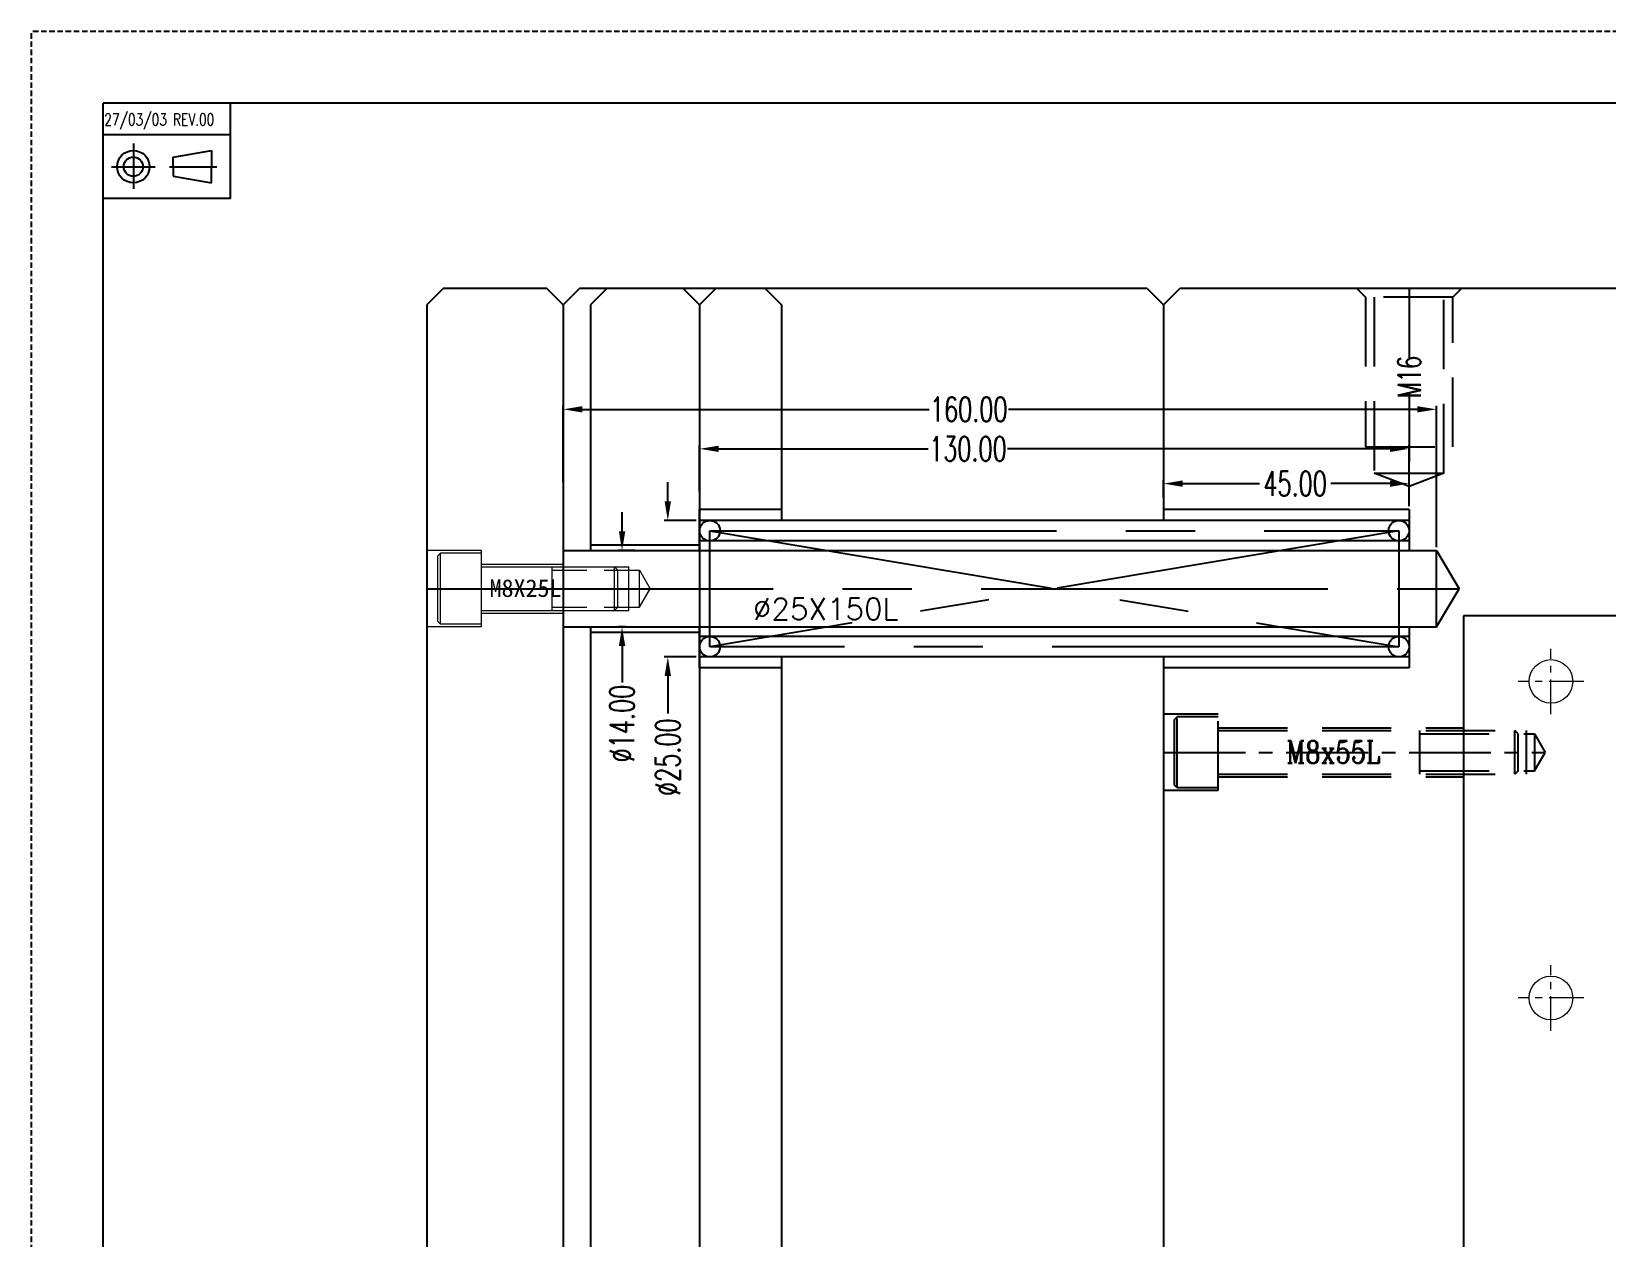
# Model space of a CAD drawing. Header units: inches. Extents: x 133169 to 134399, y -43543 to -42673.
# Drawn here: x 133169.5 to 133457.9, y -42894 to -42673.2 of the extents above; entities that cross this region are included whole.
import ezdxf

# ---------------------------------------------------------------- set-up
doc = ezdxf.new("R2010")
doc.units = ezdxf.units.IN
doc.header["$LTSCALE"] = 2
doc.header["$MEASUREMENT"] = 0
doc.header["$PDMODE"] = 3
doc.header["$PDSIZE"] = 0.3125
for name, pattern in [('ACAD_ISO02W100', [15, 12, -3]), ('CENTER', [50.8, 31.75, -6.35, 6.35, -6.35]), ('CENTER2', [1.125, 0.75, -0.125, 0.125, -0.125]), ('DASHED', [0.75, 0.5, -0.25]), ('HIDDEN', [9.525, 6.35, -3.175])]:
    doc.linetypes.add(name, pattern=pattern)
doc.layers.get('0').update_dxf_attribs({"linetype": 'CONTINUOUS'})
doc.layers.get('Defpoints').update_dxf_attribs({"linetype": 'CONTINUOUS'})
for name, color, linetype in [('A', 7, 'CONTINUOUS'), ('CAV-COR', 1, 'CONTINUOUS'), ('Layer3', 3, 'CONTINUOUS'), ('PIN', 4, 'CONTINUOUS'), ('SCREW', 52, 'HIDDEN'), ('SPRING', 160, 'CONTINUOUS'), ('文字', 1, 'CONTINUOUS')]:
    doc.layers.add(name, color=color, linetype=linetype)
for name, color, linetype, lineweight in [('dim', 3, 'CONTINUOUS', 15), ('WR', 122, 'HIDDEN', 18), ('螺絲', 42, 'ACAD_ISO02W100', 15)]:
    doc.layers.add(name, color=color, linetype=linetype, lineweight=lineweight)
doc.styles.add('ROMANC', font='romanc', dxfattribs={"width": 0.6, "height": 1})
doc.styles.add('ROMANS', font='ROMANS.shx', dxfattribs={"height": 5, "bigfont": 'chineset.shx'})
doc.styles.get("Standard").update_dxf_attribs({"font": 'txt.shx', "width": 0.67})
doc.styles.add('style1', font='mingliu.ttc', dxfattribs={"width": 0.75})
doc.styles.add('txt', font='txt.shx', dxfattribs={"width": 0.75, "height": 3.2})
doc.dimstyles.new('2.00', dxfattribs={"dimtxt": 4.5, "dimasz": 3.5, "dimexe": 0.666, "dimexo": 0.626, "dimgap": 1, "dimtad": 0, "dimzin": 0, "dimdsep": 46, "dimtxsty": 'Standard', "dimcen": 0.09, "dimclrd": 3, "dimclre": 3, "dimclrt": 7, "dimazin": 0, "dimtfac": 1, "dimtofl": 0, "dimtmove": 0, "dimatfit": 0, "dimfxl": 0, "dimtolj": 1, "dimtzin": 0, "dimarcsym": 0})

# ---------------------------------------------------------------- blocks, each defined once
blk = doc.blocks.new('*D33310')
at = {"layer": 'Defpoints', "color": 0}
for p in [(133376.91, -42756.05), (133376.91, -42759.19), (133421.91, -42760.81)]:
    blk.add_point(p, dxfattribs=at)
at = {"layer": 'dim', "color": 3, "linetype": 'ByBlock', "lineweight": -2}
for p, q in [((133376.91, -42758.57), (133376.91, -42755.39)), ((133380.41, -42756.05), (133394.5, -42756.05)), ((133418.41, -42756.05), (133407.55, -42756.05)), ((133421.91, -42760.18), (133421.91, -42755.39))]:
    blk.add_line(p, q, dxfattribs=at)
at = {"layer": 'dim', "color": 3, "linetype": 'ByBlock'}
for points in [[(133380.41, -42755.47), (133380.41, -42756.64), (133376.91, -42756.05)], [(133418.41, -42756.64), (133418.41, -42755.47), (133421.91, -42756.05)]]:
    blk.add_solid(points, dxfattribs=at)
at = {"layer": 'dim', "color": 7, "linetype": 'ByBlock', "insert": (133401.03, -42756.05), "char_height": 4.5, "attachment_point": 5}
blk.add_mtext('\\A1;45.00', dxfattribs=at)
blk = doc.blocks.new('*D33311')
at = {"layer": 'Defpoints', "color": 0}
for p in [(133291.91, -42749.68), (133291.91, -42758.06), (133421.91, -42760.81)]:
    blk.add_point(p, dxfattribs=at)
at = {"layer": 'dim', "color": 3, "linetype": 'ByBlock', "lineweight": -2}
for p, q in [((133291.91, -42757.43), (133291.91, -42749.02)), ((133295.41, -42749.68), (133333.79, -42749.68)), ((133418.41, -42749.68), (133348.35, -42749.68)), ((133421.91, -42760.18), (133421.91, -42749.02))]:
    blk.add_line(p, q, dxfattribs=at)
at = {"layer": 'dim', "color": 3, "linetype": 'ByBlock'}
for points in [[(133295.41, -42749.1), (133295.41, -42750.26), (133291.91, -42749.68)], [(133418.41, -42750.26), (133418.41, -42749.1), (133421.91, -42749.68)]]:
    blk.add_solid(points, dxfattribs=at)
at = {"layer": 'dim', "color": 7, "linetype": 'ByBlock', "insert": (133341.07, -42749.68), "char_height": 4.5, "attachment_point": 5}
blk.add_mtext('\\A1;130.00', dxfattribs=at)
blk = doc.blocks.new('*D33312')
at = {"layer": 'Defpoints', "color": 0}
for p in [(133266.91, -42742.44), (133266.91, -42756.37), (133426.91, -42768.31)]:
    blk.add_point(p, dxfattribs=at)
at = {"layer": 'dim', "color": 3, "linetype": 'ByBlock', "lineweight": -2}
for p, q in [((133266.91, -42755.75), (133266.91, -42741.77)), ((133270.41, -42742.44), (133333.94, -42742.44)), ((133423.41, -42742.44), (133348.5, -42742.44)), ((133426.91, -42767.68), (133426.91, -42741.77))]:
    blk.add_line(p, q, dxfattribs=at)
at = {"layer": 'dim', "color": 3, "linetype": 'ByBlock'}
for points in [[(133270.41, -42741.86), (133270.41, -42743.02), (133266.91, -42742.44)], [(133423.41, -42743.02), (133423.41, -42741.86), (133426.91, -42742.44)]]:
    blk.add_solid(points, dxfattribs=at)
at = {"layer": 'dim', "color": 7, "linetype": 'ByBlock', "insert": (133341.22, -42742.44), "char_height": 4.5, "attachment_point": 5}
blk.add_mtext('\\A1;160.00', dxfattribs=at)
blk = doc.blocks.new('*D33313')
at = {"layer": 'Defpoints', "color": 0}
for p in [(133291.91, -42762.81), (133286.08, -42787.81), (133291.91, -42787.81)]:
    blk.add_point(p, dxfattribs=at)
at = {"layer": 'dim', "color": 3, "linetype": 'ByBlock', "lineweight": -2}
for p, q in [((133286.08, -42759.31), (133286.08, -42755.81)), ((133291.28, -42762.81), (133285.41, -42762.81)), ((133291.28, -42787.81), (133285.41, -42787.81)), ((133286.08, -42791.31), (133286.08, -42798.15))]:
    blk.add_line(p, q, dxfattribs=at)
at = {"layer": 'dim', "color": 3, "linetype": 'ByBlock'}
for points in [[(133285.49, -42759.31), (133286.66, -42759.31), (133286.08, -42762.81)], [(133286.66, -42791.31), (133285.49, -42791.31), (133286.08, -42787.81)]]:
    blk.add_solid(points, dxfattribs=at)
at = {"layer": 'dim', "color": 7, "linetype": 'ByBlock', "insert": (133286.08, -42806.19), "char_height": 4.5, "attachment_point": 5, "rotation": 90}
blk.add_mtext('%%c25.00', dxfattribs=at)
blk = doc.blocks.new('*D33314')
at = {"layer": 'Defpoints', "color": 0}
for p in [(133280.65, -42768.31), (133277.69, -42782.31), (133278.95, -42782.31)]:
    blk.add_point(p, dxfattribs=at)
at = {"layer": 'dim', "color": 3, "linetype": 'ByBlock', "lineweight": -2}
for p, q in [((133277.69, -42764.81), (133277.69, -42761.31)), ((133280.02, -42768.31), (133277.03, -42768.31)), ((133278.32, -42782.31), (133277.03, -42782.31)), ((133277.69, -42785.81), (133277.69, -42792.48))]:
    blk.add_line(p, q, dxfattribs=at)
at = {"layer": 'dim', "color": 3, "linetype": 'ByBlock'}
for points in [[(133277.11, -42764.81), (133278.28, -42764.81), (133277.69, -42768.31)], [(133278.28, -42785.81), (133277.11, -42785.81), (133277.69, -42782.31)]]:
    blk.add_solid(points, dxfattribs=at)
at = {"layer": 'dim', "color": 7, "linetype": 'ByBlock', "insert": (133277.69, -42800.02), "char_height": 4.5, "attachment_point": 5, "rotation": 90}
blk.add_mtext('%%c14.00', dxfattribs=at)

msp = doc.modelspace()

# ---------------------------------------------------------------- linework, layer by layer
at = {"linetype": 'Continuous'}
for p, q in [((133244.907, -42720.306), (133241.907, -42723.306)), ((133263.907, -42720.306), (133244.907, -42720.306)), ((133266.907, -42723.306), (133263.907, -42720.306)), ((133269.907, -42720.306), (133266.907, -42723.306)), ((133373.907, -42720.306), (133269.907, -42720.306)), ((133274.907, -42720.306), (133271.907, -42723.306)), ((133288.907, -42720.306), (133274.907, -42720.306)), ((133291.907, -42723.306), (133288.907, -42720.306)), ((133294.907, -42720.306), (133291.907, -42723.306)), ((133303.907, -42720.306), (133294.907, -42720.306)), ((133303.907, -42720.306), (133306.907, -42723.306)), ((133373.907, -42720.306), (133376.907, -42723.306)), ((133376.907, -42723.306), (133379.907, -42720.306)), ((133463.907, -42720.306), (133379.907, -42720.306)), ((133241.907, -42723.306), (133241.907, -43117.306)), ((133266.907, -42723.306), (133266.907, -43065.306)), ((133271.907, -42723.306), (133271.907, -42768.305)), ((133291.907, -42723.306), (133291.907, -42965.306)), ((133306.907, -42723.306), (133306.907, -42762.806)), ((133376.907, -42723.306), (133376.907, -42762.806)), ((133271.907, -42782.306), (133271.907, -42965.306)), ((133306.907, -42787.806), (133306.907, -42965.306)), ((133376.907, -42787.806), (133376.907, -43065.306))]:
    msp.add_line(p, q, dxfattribs=at)
at = {"color": 8, "linetype": 'HIDDEN'}
for p, q in [((133431.507, -42720.306), (133412.307, -42720.306)), ((133412.307, -42720.306), (133413.907, -42721.906)), ((133429.907, -42721.906), (133413.907, -42721.906)), ((133413.907, -42721.906), (133413.907, -42749.306)), ((133415.507, -42721.906), (133415.507, -42754.106)), ((133421.907, -42720.306), (133421.907, -42756.583)), ((133428.307, -42754.106), (133428.307, -42721.906)), ((133431.507, -42720.306), (133429.907, -42721.906)), ((133429.907, -42749.306), (133429.907, -42721.906)), ((133413.907, -42749.306), (133429.907, -42749.306)), ((133415.507, -42754.106), (133428.307, -42754.106)), ((133421.907, -42756.583), (133415.507, -42754.106)), ((133428.307, -42754.106), (133421.907, -42756.583))]:
    msp.add_line(p, q, dxfattribs=at)
at = {"linetype": 'HIDDEN'}
for p, q in [((133386.907, -42798.306), (133376.907, -42798.306)), ((133386.907, -42812.306), (133386.907, -42798.306)), ((133386.907, -42800.806), (133431.907, -42800.806)), ((133386.907, -42812.306), (133376.907, -42812.306)), ((133386.907, -42809.806), (133431.907, -42809.806))]:
    msp.add_line(p, q, dxfattribs=at)
at = {"layer": 'A', "linetype": 'DASHED'}
for p in [(134399.236, -42673.197), (133169.472, -43543.029)]:
    msp.add_line(p, (133169.472, -42673.197), dxfattribs=at)
at = {"layer": 'A'}
for p, q in [((134386.101, -42686.332), (133182.608, -42686.332)), ((133182.608, -43529.894), (133182.608, -42686.332)), ((133205.916, -42703.813), (133205.916, -42686.332)), ((133205.916, -42692.14), (133182.608, -42692.14)), ((133188.139, -42693.729), (133188.139, -42702.037)), ((133195.459, -42696.214), (133202.45, -42695.007)), ((133195.459, -42697.977), (133195.459, -42696.214)), ((133202.45, -42695.007), (133202.45, -42697.977)), ((133184.145, -42697.977), (133192.132, -42697.977)), ((133194.75, -42697.977), (133203.431, -42697.977)), ((133195.459, -42697.977), (133195.459, -42699.74)), ((133195.459, -42699.74), (133202.45, -42700.946)), ((133202.45, -42700.946), (133202.45, -42697.977)), ((133205.916, -42703.813), (133182.608, -42703.813))]:
    msp.add_line(p, q, dxfattribs=at)
for radius in [2.969, 1.763]:
    msp.add_circle((133188.139, -42697.977), radius, dxfattribs=at)
at = {"layer": 'CAV-COR'}
for p, q in [((133431.907, -42780.306), (133431.907, -43060.306)), ((133532.907, -42780.306), (133431.907, -42780.306))]:
    msp.add_line(p, q, dxfattribs=at)
at = {"layer": 'PIN'}
for p, q in [((133266.907, -42768.305), (133426.907, -42768.305)), ((133426.907, -42782.306), (133426.907, -42768.305)), ((133426.907, -42768.305), (133431.113, -42775.306)), ((133426.907, -42782.306), (133431.113, -42775.306)), ((133266.907, -42782.306), (133426.907, -42782.306))]:
    msp.add_line(p, q, dxfattribs=at)
at = {"layer": 'SCREW'}
for p, q in [((133379.407, -42798.806), (133378.907, -42799.306)), ((133378.907, -42811.306), (133378.907, -42799.306)), ((133379.407, -42811.806), (133379.407, -42798.806)), ((133386.907, -42798.806), (133379.407, -42798.806)), ((133386.907, -42801.306), (133443.407, -42801.306)), ((133423.907, -42809.306), (133423.907, -42801.306)), ((133423.907, -42801.931), (133444.907, -42801.931)), ((133441.282, -42809.306), (133441.282, -42801.306)), ((133441.907, -42801.931), (133441.282, -42801.306)), ((133441.907, -42808.681), (133441.907, -42801.931)), ((133443.407, -42809.306), (133443.407, -42801.306)), ((133444.907, -42801.931), (133446.856, -42805.306)), ((133444.907, -42801.931), (133444.907, -42808.681)), ((133444.907, -42808.681), (133446.856, -42805.306)), ((133386.907, -42809.306), (133443.407, -42809.306)), ((133423.907, -42808.681), (133444.907, -42808.681)), ((133441.907, -42808.681), (133441.282, -42809.306)), ((133379.407, -42811.806), (133378.907, -42811.306)), ((133386.907, -42811.806), (133379.407, -42811.806))]:
    msp.add_line(p, q, dxfattribs=at)
at = {"layer": 'SCREW', "linetype": 'CENTER2', "ltscale": 10}
msp.add_line((133376.907, -42805.306), (133446.856, -42805.306), dxfattribs=at)
at = {"layer": 'SPRING', "linetype": 'Continuous', "ltscale": 5}
for p, q in [((133306.907, -42760.806), (133291.907, -42760.806)), ((133421.907, -42762.806), (133291.907, -42762.806)), ((133421.907, -42784.056), (133291.907, -42784.056)), ((133421.907, -42787.806), (133291.907, -42787.806))]:
    msp.add_line(p, q, dxfattribs=at)
at = {"layer": 'SPRING', "linetype": 'CENTER'}
for p, q in [((133291.907, -42768.305), (133291.907, -42760.806)), ((133293.782, -42785.931), (133293.782, -42764.681)), ((133293.782, -42764.681), (133420.032, -42764.681)), ((133293.782, -42764.681), (133420.032, -42785.931)), ((133420.032, -42764.681), (133293.782, -42785.931)), ((133420.032, -42764.681), (133420.032, -42785.931)), ((133241.907, -42775.306), (133431.113, -42775.306)), ((133291.907, -42789.806), (133291.907, -42782.306)), ((133420.032, -42785.931), (133293.782, -42785.931))]:
    msp.add_line(p, q, dxfattribs=at)
at = {"layer": 'SPRING', "ltscale": 5}
for p, q in [((133421.907, -42760.806), (133376.907, -42760.806)), ((133421.907, -42760.806), (133421.907, -42768.305)), ((133291.907, -42767.306), (133271.907, -42767.306)), ((133421.907, -42766.556), (133291.907, -42766.556)), ((133291.907, -42783.306), (133271.907, -42783.306)), ((133421.907, -42782.306), (133421.907, -42789.806)), ((133306.907, -42789.806), (133291.907, -42789.806)), ((133421.907, -42789.806), (133376.907, -42789.806))]:
    msp.add_line(p, q, dxfattribs=at)
at = {"layer": 'SPRING'}
for centre in [(133293.782, -42764.681), (133420.032, -42764.681), (133293.782, -42785.931), (133420.032, -42785.931)]:
    msp.add_circle(centre, 1.875, dxfattribs=at)
at = {"layer": 'WR', "linetype": 'CENTER', "ltscale": 0.1}
for p, q in [((133447.907, -42798.306), (133447.907, -42786.306)), ((133453.907, -42792.306), (133441.907, -42792.306)), ((133447.907, -42856.306), (133447.907, -42844.306)), ((133453.907, -42850.306), (133441.907, -42850.306))]:
    msp.add_line(p, q, dxfattribs=at)
at = {"layer": 'WR', "linetype": 'ByBlock'}
for centre in [(133447.907, -42792.306), (133447.907, -42850.306)]:
    msp.add_circle(centre, 4, dxfattribs=at)
at = {"layer": '螺絲', "linetype": 'Continuous'}
for p, q in [((133251.907, -42768.306), (133241.907, -42768.306)), ((133244.407, -42768.806), (133243.907, -42769.306)), ((133251.907, -42768.806), (133244.407, -42768.806)), ((133244.407, -42781.806), (133244.407, -42768.806)), ((133251.907, -42782.306), (133251.907, -42768.306)), ((133243.907, -42781.306), (133243.907, -42769.306)), ((133251.907, -42770.806), (133266.907, -42770.806)), ((133251.907, -42771.306), (133278.907, -42771.306)), ((133264.907, -42779.306), (133264.907, -42771.306)), ((133276.282, -42779.306), (133276.282, -42771.306)), ((133276.907, -42771.931), (133276.282, -42771.306)), ((133276.907, -42778.681), (133276.907, -42771.931)), ((133276.907, -42771.931), (133280.907, -42771.931)), ((133278.907, -42779.306), (133278.907, -42771.306)), ((133280.907, -42778.681), (133280.907, -42771.931)), ((133280.907, -42771.931), (133282.856, -42775.306)), ((133280.907, -42778.681), (133282.856, -42775.306)), ((133251.907, -42779.306), (133278.907, -42779.306)), ((133251.907, -42779.806), (133266.907, -42779.806)), ((133276.907, -42778.681), (133276.282, -42779.306)), ((133276.907, -42778.681), (133280.907, -42778.681)), ((133251.907, -42782.306), (133241.907, -42782.306)), ((133244.407, -42781.806), (133243.907, -42781.306)), ((133251.907, -42781.806), (133244.407, -42781.806))]:
    msp.add_line(p, q, dxfattribs=at)
at = {"layer": '螺絲', "linetype": 'HIDDEN', "ltscale": 0.5}
for p, q in [((133264.907, -42771.931), (133276.907, -42771.931)), ((133276.282, -42771.306), (133278.907, -42771.306)), ((133264.907, -42778.681), (133276.907, -42778.681)), ((133276.282, -42779.306), (133278.907, -42779.306))]:
    msp.add_line(p, q, dxfattribs=at)

# ---------------------------------------------------------------- texts
at = {"color": 8, "linetype": 'HIDDEN', "insert": (133424.05, -42740.357), "char_height": 4.2, "width": 28.88144, "attachment_point": 7, "rotation": 90}
msp.add_mtext('M16', dxfattribs=at)
at = {"layer": 'A', "style": 'ROMANS', "width": 0.75}
msp.add_text('27/03/03 REV.00', height=2.17895, dxfattribs=at).set_placement((133182.8, -42690.432))
at = {"layer": 'Layer3', "style": 'ROMANC', "width": 0.8}
msp.add_text('M8x55L', height=4.0648, rotation=720, dxfattribs=at).set_placement((133399.402, -42807.274))
at = {"layer": '文字', "style": 'style1'}
msp.add_text('M8X25L', height=3.2282, dxfattribs=at).set_placement((133253.419, -42776.819))
at = {"layer": '文字', "linetype": 'Continuous', "style": 'txt'}
msp.add_text('%%C25X150L', height=3.96, dxfattribs=at).set_placement((133301.669, -42780.988))

# ---------------------------------------------------------------- dimensions: what is measured, and where the dimension line sits
at = {"layer": 'dim', "linetype": 'ByBlock'}
for base, p1, p2, picture, middle in [((133266.907, -42742.439), (133426.907, -42768.305), (133266.907, -42756.373), '*D33312', (133341.217, -42742.439)), ((133291.907, -42749.681), (133421.907, -42760.806), (133291.907, -42758.058), '*D33311', (133341.067, -42749.681)), ((133376.907, -42756.053), (133421.907, -42760.806), (133376.907, -42759.193), '*D33310', (133401.026, -42756.053))]:
    dim = msp.add_linear_dim(base=base, p1=p1, p2=p2, dimstyle='2.00', dxfattribs=at)
    dim.commit()
    dim.dimension.update_dxf_attribs({"geometry": picture, "text_midpoint": middle, "dimtype": 160})
for base, p1, p2, picture, middle in [((133286.075, -42787.806), (133291.907, -42762.806), (133291.907, -42787.806), '*D33313', (133286.075, -42806.186)), ((133277.694, -42782.306), (133280.649, -42768.305), (133278.95, -42782.306), '*D33314', (133277.694, -42800.016))]:
    dim = msp.add_linear_dim(base=base, p1=p1, p2=p2, angle=270, text='%%c<>', dimstyle='2.00', dxfattribs=at)
    dim.commit()
    dim.dimension.update_dxf_attribs({"geometry": picture, "text_midpoint": middle, "dimtype": 160})

doc.saveas('drawing.dxf')
